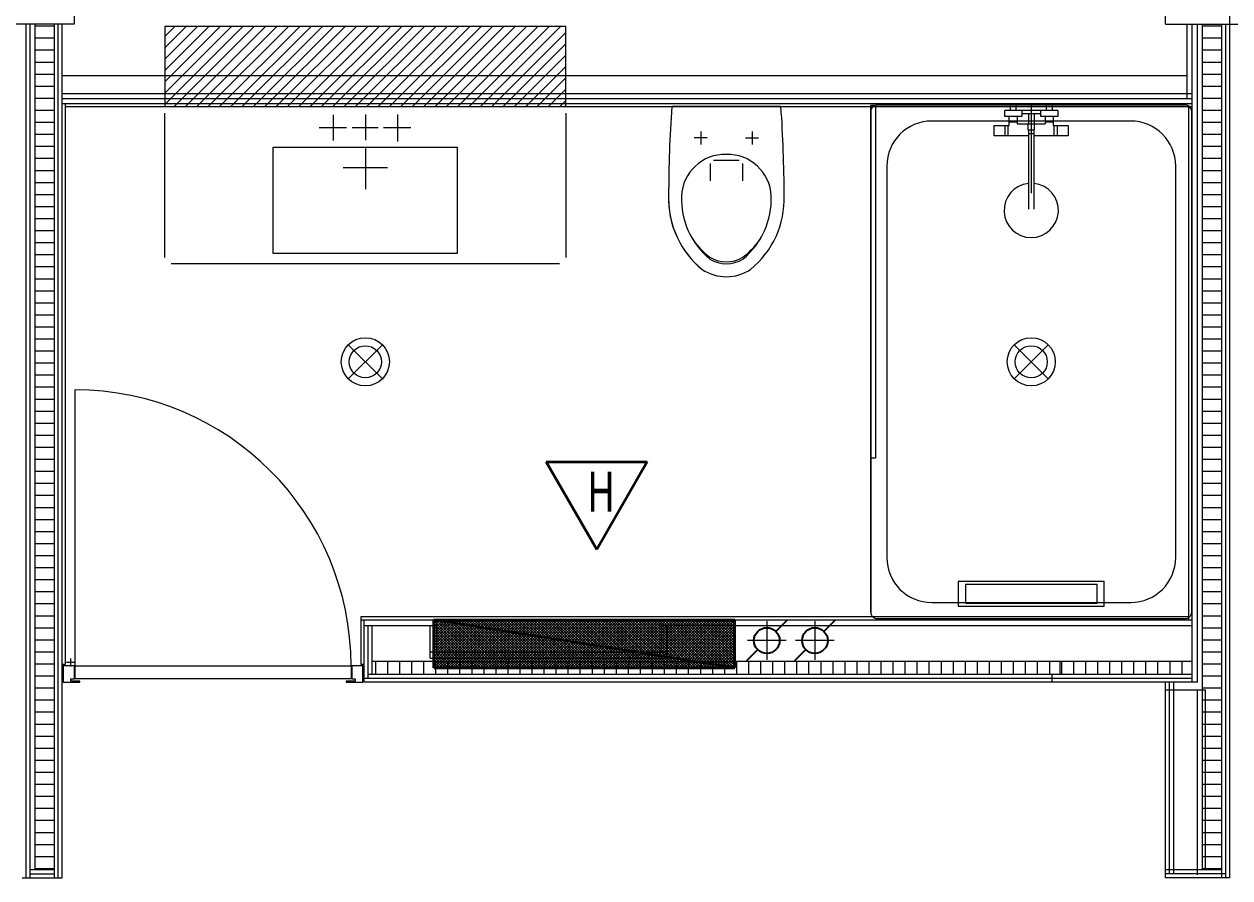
# Model space of a CAD drawing. Extents: x -5275 to 65950, y -3225 to 18875.
# Drawn here: x 3469 to 7226, y 3465 to 6125 of the extents above; entities that cross this region are included whole.
import ezdxf

# ---------------------------------------------------------------- set-up
doc = ezdxf.new("R2010")
doc.units = 0
doc.header["$LTSCALE"] = 50
doc.layers.get('0').update_dxf_attribs({"lineweight": 25})
for name, color, linetype, lineweight in [('Layer145', 7, 'Continuous', 25), ('Layer152', 7, 'Continuous', 25), ('Layer153', 7, 'Continuous', 25), ('Zargen Fenster', 7, 'Continuous', 25)]:
    doc.layers.add(name, color=color, linetype=linetype, lineweight=lineweight)
doc.styles.get("Standard").update_dxf_attribs({"font": 'txt.shx'})

# ---------------------------------------------------------------- blocks, each defined once
blk = doc.blocks.new('Blockreferenz-A0MJL0CJFC', base_point=(3502.5, 3494.4))
at = {"layer": 'Zargen Fenster', "color": 8, "lineweight": 13, "true_color": 0x808080}
for p, q in [((3502.5, 6119.4), (3562.5, 6119.4)), ((3502.5, 6081.9), (3562.5, 6081.9)), ((3502.5, 6044.4), (3562.5, 6044.4)), ((3502.5, 6006.9), (3562.5, 6006.9)), ((3502.5, 5969.4), (3562.5, 5969.4)), ((3502.5, 5931.9), (3562.5, 5931.9)), ((3502.5, 5894.4), (3562.5, 5894.4)), ((3502.5, 5856.9), (3562.5, 5856.9)), ((3502.5, 5819.4), (3562.5, 5819.4)), ((3502.5, 5781.9), (3562.5, 5781.9)), ((3502.5, 5744.4), (3562.5, 5744.4)), ((3502.5, 5706.9), (3562.5, 5706.9)), ((3502.5, 5669.4), (3562.5, 5669.4)), ((3502.5, 5631.9), (3562.5, 5631.9)), ((3502.5, 5594.4), (3562.5, 5594.4)), ((3502.5, 5556.9), (3562.5, 5556.9)), ((3502.5, 5519.4), (3562.5, 5519.4)), ((3502.5, 5481.9), (3562.5, 5481.9)), ((3502.5, 5444.4), (3562.5, 5444.4)), ((3502.5, 5406.9), (3562.5, 5406.9)), ((3502.5, 5369.4), (3562.5, 5369.4)), ((3502.5, 5331.9), (3562.5, 5331.9)), ((3502.5, 5294.4), (3562.5, 5294.4)), ((3502.5, 5256.9), (3562.5, 5256.9)), ((3502.5, 5219.4), (3562.5, 5219.4)), ((3502.5, 5181.9), (3562.5, 5181.9)), ((3502.5, 5144.4), (3562.5, 5144.4)), ((3502.5, 5106.9), (3562.5, 5106.9)), ((3502.5, 5069.4), (3562.5, 5069.4)), ((3502.5, 5031.9), (3562.5, 5031.9)), ((3502.5, 4994.4), (3562.5, 4994.4)), ((3502.5, 4956.9), (3562.5, 4956.9)), ((3502.5, 4919.4), (3562.5, 4919.4)), ((3502.5, 4881.9), (3562.5, 4881.9)), ((3502.5, 4844.4), (3562.5, 4844.4)), ((3502.5, 4806.9), (3562.5, 4806.9)), ((3502.5, 4769.4), (3562.5, 4769.4)), ((3502.5, 4731.9), (3562.5, 4731.9)), ((3502.5, 4694.4), (3562.5, 4694.4)), ((3502.5, 4656.9), (3562.5, 4656.9)), ((3502.5, 4619.4), (3562.5, 4619.4)), ((3502.5, 4581.9), (3562.5, 4581.9)), ((3502.5, 4544.4), (3562.5, 4544.4)), ((3502.5, 4506.9), (3562.5, 4506.9)), ((3502.5, 4469.4), (3562.5, 4469.4)), ((3502.5, 4431.9), (3562.5, 4431.9)), ((3502.5, 4394.4), (3562.5, 4394.4)), ((3502.5, 4356.9), (3562.5, 4356.9)), ((3502.5, 4319.4), (3562.5, 4319.4)), ((3502.5, 4281.9), (3562.5, 4281.9)), ((3502.5, 4244.4), (3562.5, 4244.4)), ((3502.5, 4206.9), (3562.5, 4206.9)), ((3502.5, 4169.4), (3562.5, 4169.4)), ((3502.5, 4131.9), (3562.5, 4131.9)), ((3502.5, 4094.4), (3562.5, 4094.4)), ((3502.5, 4056.9), (3562.5, 4056.9)), ((3502.5, 4019.4), (3562.5, 4019.4)), ((3502.5, 3981.9), (3562.5, 3981.9)), ((3502.5, 3944.4), (3562.5, 3944.4)), ((3502.5, 3906.9), (3562.5, 3906.9)), ((3502.5, 3869.4), (3562.5, 3869.4)), ((3502.5, 3831.9), (3562.5, 3831.9)), ((3502.5, 3794.4), (3562.5, 3794.4)), ((3502.5, 3756.9), (3562.5, 3756.9)), ((3502.5, 3719.4), (3562.5, 3719.4)), ((3502.5, 3681.9), (3562.5, 3681.9)), ((3502.5, 3644.4), (3562.5, 3644.4)), ((3502.5, 3606.9), (3562.5, 3606.9)), ((3502.5, 3569.4), (3562.5, 3569.4)), ((3502.5, 3531.9), (3562.5, 3531.9)), ((3502.5, 3494.4), (3562.5, 3494.4))]:
    blk.add_line(p, q, dxfattribs=at)
blk = doc.blocks.new('Blockreferenz-A0MJL0E3FC', base_point=(7140, 3494.4))
at = {"layer": 'Zargen Fenster', "color": 8, "lineweight": 13, "true_color": 0x808080}
for p, q in [((7140, 6119.4), (7200, 6119.4)), ((7140, 6081.9), (7200, 6081.9)), ((7140, 6044.4), (7200, 6044.4)), ((7140, 6006.9), (7200, 6006.9)), ((7140, 5969.4), (7200, 5969.4)), ((7140, 5931.9), (7200, 5931.9)), ((7140, 5894.4), (7200, 5894.4)), ((7140, 5856.9), (7200, 5856.9)), ((7140, 5819.4), (7200, 5819.4)), ((7140, 5781.9), (7200, 5781.9)), ((7140, 5744.4), (7200, 5744.4)), ((7140, 5706.9), (7200, 5706.9)), ((7140, 5669.4), (7200, 5669.4)), ((7140, 5631.9), (7200, 5631.9)), ((7140, 5594.4), (7200, 5594.4)), ((7140, 5556.9), (7200, 5556.9)), ((7140, 5519.4), (7200, 5519.4)), ((7140, 5481.9), (7200, 5481.9)), ((7140, 5444.4), (7200, 5444.4)), ((7140, 5406.9), (7200, 5406.9)), ((7140, 5369.4), (7200, 5369.4)), ((7140, 5331.9), (7200, 5331.9)), ((7140, 5294.4), (7200, 5294.4)), ((7140, 5256.9), (7200, 5256.9)), ((7140, 5219.4), (7200, 5219.4)), ((7140, 5181.9), (7200, 5181.9)), ((7140, 5144.4), (7200, 5144.4)), ((7140, 5106.9), (7200, 5106.9)), ((7140, 5069.4), (7200, 5069.4)), ((7140, 5031.9), (7200, 5031.9)), ((7140, 4994.4), (7200, 4994.4)), ((7140, 4956.9), (7200, 4956.9)), ((7140, 4919.4), (7200, 4919.4)), ((7140, 4881.9), (7200, 4881.9)), ((7140, 4844.4), (7200, 4844.4)), ((7140, 4806.9), (7200, 4806.9)), ((7140, 4769.4), (7200, 4769.4)), ((7140, 4731.9), (7200, 4731.9)), ((7140, 4694.4), (7200, 4694.4)), ((7140, 4656.9), (7200, 4656.9)), ((7140, 4619.4), (7200, 4619.4)), ((7140, 4581.9), (7200, 4581.9)), ((7140, 4544.4), (7200, 4544.4)), ((7140, 4506.9), (7200, 4506.9)), ((7140, 4469.4), (7200, 4469.4)), ((7140, 4431.9), (7200, 4431.9)), ((7140, 4394.4), (7200, 4394.4)), ((7140, 4356.9), (7200, 4356.9)), ((7140, 4319.4), (7200, 4319.4)), ((7140, 4281.9), (7200, 4281.9)), ((7140, 4244.4), (7200, 4244.4)), ((7140, 4206.9), (7200, 4206.9)), ((7140, 4169.4), (7200, 4169.4)), ((7140, 4131.9), (7200, 4131.9)), ((7140, 4094.4), (7200, 4094.4)), ((7140, 4056.9), (7200, 4056.9)), ((7140, 4019.4), (7200, 4019.4)), ((7140, 3981.9), (7200, 3981.9)), ((7140, 3944.4), (7200, 3944.4)), ((7140, 3906.9), (7200, 3906.9)), ((7140, 3869.4), (7200, 3869.4)), ((7140, 3831.9), (7200, 3831.9)), ((7140, 3794.4), (7200, 3794.4)), ((7140, 3756.9), (7200, 3756.9)), ((7140, 3719.4), (7200, 3719.4)), ((7140, 3681.9), (7200, 3681.9)), ((7140, 3644.4), (7200, 3644.4)), ((7140, 3606.9), (7200, 3606.9)), ((7140, 3569.4), (7200, 3569.4)), ((7140, 3531.9), (7200, 3531.9)), ((7140, 3494.4), (7200, 3494.4))]:
    blk.add_line(p, q, dxfattribs=at)
blk = doc.blocks.new('Blockreferenz-A0MJL0ELFC', base_point=(6701.9, 4100))
at = {"layer": 'Zargen Fenster', "color": 8, "lineweight": 13, "true_color": 0x808080}
for p, q in [((6701.9, 4100), (6701.9, 4140)), ((6739.4, 4100), (6739.4, 4140)), ((6776.9, 4100), (6776.9, 4140)), ((6814.4, 4100), (6814.4, 4140)), ((6851.9, 4100), (6851.9, 4140)), ((6889.4, 4100), (6889.4, 4140)), ((6926.9, 4100), (6926.9, 4140)), ((6964.4, 4100), (6964.4, 4140)), ((7001.9, 4100), (7001.9, 4140)), ((7039.4, 4100), (7039.4, 4140)), ((7076.9, 4100), (7076.9, 4140))]:
    blk.add_line(p, q, dxfattribs=at)
blk = doc.blocks.new('Blockreferenz-A0MJL0ENFC', base_point=(4564.4, 4100))
at = {"layer": 'Zargen Fenster', "color": 8, "lineweight": 13, "true_color": 0x808080}
for p, q in [((4564.4, 4100), (4564.4, 4140)), ((4601.9, 4100), (4601.9, 4140)), ((4639.4, 4100), (4639.4, 4140)), ((4676.9, 4100), (4676.9, 4140)), ((4714.4, 4100), (4714.4, 4140)), ((4751.9, 4100), (4751.9, 4140)), ((4789.4, 4100), (4789.4, 4140)), ((4826.9, 4100), (4826.9, 4140)), ((4864.4, 4100), (4864.4, 4140)), ((4901.9, 4100), (4901.9, 4140)), ((4939.4, 4100), (4939.4, 4140)), ((4976.9, 4100), (4976.9, 4140)), ((5014.4, 4100), (5014.4, 4140)), ((5051.9, 4100), (5051.9, 4140)), ((5089.4, 4100), (5089.4, 4140)), ((5126.9, 4100), (5126.9, 4140)), ((5164.4, 4100), (5164.4, 4140)), ((5201.9, 4100), (5201.9, 4140)), ((5239.4, 4100), (5239.4, 4140)), ((5276.9, 4100), (5276.9, 4140)), ((5314.4, 4100), (5314.4, 4140)), ((5351.9, 4100), (5351.9, 4140)), ((5389.4, 4100), (5389.4, 4140)), ((5426.9, 4100), (5426.9, 4140)), ((5464.4, 4100), (5464.4, 4140)), ((5501.9, 4100), (5501.9, 4140)), ((5539.4, 4100), (5539.4, 4140)), ((5576.9, 4100), (5576.9, 4140)), ((5614.4, 4100), (5614.4, 4140)), ((5651.9, 4100), (5651.9, 4140)), ((5689.4, 4100), (5689.4, 4140)), ((5726.9, 4100), (5726.9, 4140)), ((5764.4, 4100), (5764.4, 4140)), ((5801.9, 4100), (5801.9, 4140)), ((5839.4, 4100), (5839.4, 4140)), ((5876.9, 4100), (5876.9, 4140)), ((5914.4, 4100), (5914.4, 4140)), ((5951.9, 4100), (5951.9, 4140)), ((5989.4, 4100), (5989.4, 4140)), ((6026.9, 4100), (6026.9, 4140)), ((6064.4, 4100), (6064.4, 4140)), ((6101.9, 4100), (6101.9, 4140)), ((6139.4, 4100), (6139.4, 4140)), ((6176.9, 4100), (6176.9, 4140)), ((6214.4, 4100), (6214.4, 4140)), ((6251.9, 4100), (6251.9, 4140)), ((6289.4, 4100), (6289.4, 4140)), ((6326.9, 4100), (6326.9, 4140)), ((6364.4, 4100), (6364.4, 4140)), ((6401.9, 4100), (6401.9, 4140)), ((6439.4, 4100), (6439.4, 4140)), ((6476.9, 4100), (6476.9, 4140)), ((6514.4, 4100), (6514.4, 4140)), ((6551.9, 4100), (6551.9, 4140)), ((6589.4, 4100), (6589.4, 4140)), ((6626.9, 4100), (6626.9, 4140)), ((6664.4, 4100), (6664.4, 4140)), ((6701.9, 4100), (6701.9, 4140)), ((6739.4, 4100), (6739.4, 4140)), ((6776.9, 4100), (6776.9, 4140)), ((6814.4, 4100), (6814.4, 4140)), ((6851.9, 4100), (6851.9, 4140)), ((6889.4, 4100), (6889.4, 4140)), ((6926.9, 4100), (6926.9, 4140)), ((6964.4, 4100), (6964.4, 4140)), ((7001.9, 4100), (7001.9, 4140)), ((7039.4, 4100), (7039.4, 4140)), ((7076.9, 4100), (7076.9, 4140))]:
    blk.add_line(p, q, dxfattribs=at)
blk = doc.blocks.new('Blockreferenz-A0MJL0L9FC', base_point=(3907, 5868))
at = {"layer": 'Zargen Fenster', "color": 8, "lineweight": 13, "true_color": 0x808080}
for p, q in [((3907, 6086.5), (3938.5, 6118)), ((3907, 6051.1), (3973.9, 6118)), ((3907, 6015.8), (4009.2, 6118)), ((3907, 5980.4), (4044.6, 6118)), ((3907, 5945), (4080, 6118)), ((3907, 5909.7), (4115.3, 6118)), ((3907, 5874.3), (4150.7, 6118)), ((3936, 5868), (4186, 6118)), ((3971.4, 5868), (4221.4, 6118)), ((4006.7, 5868), (4256.7, 6118)), ((4042.1, 5868), (4292.1, 6118)), ((4077.4, 5868), (4327.4, 6118)), ((4112.8, 5868), (4362.8, 6118)), ((4148.2, 5868), (4398.2, 6118)), ((4183.5, 5868), (4433.5, 6118)), ((4218.9, 5868), (4468.9, 6118)), ((4254.2, 5868), (4504.2, 6118)), ((4289.6, 5868), (4539.6, 6118)), ((4324.9, 5868), (4574.9, 6118)), ((4360.3, 5868), (4610.3, 6118)), ((4395.6, 5868), (4645.6, 6118)), ((4431, 5868), (4681, 6118)), ((4466.4, 5868), (4716.4, 6118)), ((4501.7, 5868), (4751.7, 6118)), ((4537.1, 5868), (4787.1, 6118)), ((4572.4, 5868), (4822.4, 6118)), ((4607.8, 5868), (4857.8, 6118)), ((4643.1, 5868), (4893.1, 6118)), ((4678.5, 5868), (4928.5, 6118)), ((4713.8, 5868), (4963.8, 6118)), ((4749.2, 5868), (4999.2, 6118)), ((4784.6, 5868), (5034.6, 6118)), ((4819.9, 5868), (5069.9, 6118)), ((4855.3, 5868), (5105.3, 6118)), ((4890.6, 5868), (5140.6, 6118)), ((4926, 5868), (5157, 6099)), ((4961.3, 5868), (5157, 6063.7)), ((4996.7, 5868), (5157, 6028.3)), ((5032, 5868), (5157, 5993)), ((5067.4, 5868), (5157, 5957.6)), ((5102.8, 5868), (5157, 5922.2)), ((5138.1, 5868), (5157, 5886.9))]:
    blk.add_line(p, q, dxfattribs=at)
blk = doc.blocks.new('Blockreferenz-A0MJL0LFFC', base_point=(5719.2, 4140.8))
at = {"layer": 'Layer153', "color": 0, "lineweight": 13}
for p, q in [((5782.9, 4264.4), (5782.9, 4144.4)), ((5842.9, 4204.4), (5722.9, 4204.4))]:
    blk.add_line(p, q, dxfattribs=at)
at = {"layer": 'Layer153', "color": 0, "lineweight": -2}
for p, q in [((5811.1, 4232.7), (5846.5, 4268.1)), ((5754.6, 4176.2), (5719.2, 4140.8))]:
    blk.add_line(p, q, dxfattribs=at)
at = {"layer": 'Layer153', "color": 5, "lineweight": -2, "true_color": 0x0000ff}
blk.add_circle((5782.9, 4204.4), 40, dxfattribs=at)
blk = doc.blocks.new('Blockreferenz-A0MJL0LHFC', base_point=(5869.2, 4140.8))
at = {"layer": 'Layer152', "color": 0, "lineweight": 13}
for p, q in [((5932.9, 4264.4), (5932.9, 4144.4)), ((5992.9, 4204.4), (5872.9, 4204.4))]:
    blk.add_line(p, q, dxfattribs=at)
at = {"layer": 'Layer152', "color": 0, "lineweight": -2}
for p, q in [((5961.1, 4232.7), (5996.5, 4268.1)), ((5904.6, 4176.2), (5869.2, 4140.8))]:
    blk.add_line(p, q, dxfattribs=at)
at = {"layer": 'Layer152', "color": 1, "lineweight": -2, "true_color": 0xff0000}
blk.add_circle((5932.9, 4204.4), 40, dxfattribs=at)
blk = doc.blocks.new('Blockreferenz-A0MJL0N7FC', base_point=(4745.9, 4119.4))
at = {"layer": 'Layer145', "color": 1, "lineweight": 35, "true_color": 0xff0000}
for p, q in [((5095.6, 4761.1), (5410.1, 4761.1)), ((5095.6, 4761.1), (5253.8, 4488.6)), ((5410.1, 4761.1), (5253.8, 4488.6))]:
    blk.add_line(p, q, dxfattribs=at)
at = {"layer": 'Layer145', "color": 0, "lineweight": 35}
for p, q in [((4745.9, 4269.4), (5682.9, 4269.4)), ((4745.9, 4119.4), (4745.9, 4269.4)), ((5682.9, 4119.4), (4745.9, 4269.4)), ((5682.9, 4119.4), (5682.9, 4269.4)), ((4745.9, 4119.4), (5682.9, 4119.4))]:
    blk.add_line(p, q, dxfattribs=at)
at = {"layer": 'Layer145', "color": 5, "lineweight": 13, "true_color": 0x0000ff}
for p, q in [((4749.8, 4268.8), (4745.9, 4264.8)), ((4757.1, 4267.6), (4745.9, 4256.4)), ((4764.4, 4266.5), (4745.9, 4247.9)), ((4745.9, 4266), (4892.4, 4119.4)), ((4771.8, 4265.3), (4745.9, 4239.4)), ((4779.1, 4264.1), (4745.9, 4230.9)), ((4786.4, 4262.9), (4745.9, 4222.4)), ((4793.7, 4261.8), (4745.9, 4213.9)), ((4801, 4260.6), (4745.9, 4205.4)), ((4808.3, 4259.4), (4745.9, 4197)), ((4815.6, 4258.3), (4745.9, 4188.5)), ((4745.9, 4257.5), (4883.9, 4119.4)), ((4823, 4257.1), (4745.9, 4180)), ((4830.3, 4255.9), (4745.9, 4171.5)), ((4837.6, 4254.7), (4745.9, 4163)), ((4844.9, 4253.6), (4745.9, 4154.5)), ((4852.2, 4252.4), (4745.9, 4146)), ((4859.5, 4251.2), (4745.9, 4137.6)), ((4866.8, 4250.1), (4745.9, 4129.1)), ((4745.9, 4249), (4875.4, 4119.4)), ((4874.2, 4248.9), (4745.9, 4120.6)), ((4751.8, 4268.5), (4900.9, 4119.4)), ((4881.5, 4247.7), (4753.2, 4119.4)), ((4888.8, 4246.6), (4761.7, 4119.4)), ((4761.9, 4266.9), (4909.4, 4119.4)), ((4772, 4265.2), (4917.8, 4119.4)), ((4782.1, 4263.6), (4926.3, 4119.4)), ((4792.2, 4262), (4934.8, 4119.4)), ((4802.3, 4260.4), (4943.3, 4119.4)), ((4812.4, 4258.8), (4951.8, 4119.4)), ((4822.5, 4257.2), (4960.3, 4119.4)), ((4832.6, 4255.5), (4968.8, 4119.4)), ((4842.7, 4253.9), (4977.2, 4119.4)), ((4852.9, 4252.3), (4985.7, 4119.4)), ((4863, 4250.7), (4994.2, 4119.4)), ((4873.1, 4249.1), (5002.7, 4119.4)), ((4883.2, 4247.5), (5011.2, 4119.4)), ((4893.3, 4245.8), (5019.7, 4119.4)), ((4745.9, 4240.5), (4866.9, 4119.4)), ((4745.9, 4232), (4858.4, 4119.4)), ((4745.9, 4223.5), (4850, 4119.4)), ((4745.9, 4215.1), (4841.5, 4119.4)), ((4896.1, 4245.4), (4770.2, 4119.4)), ((4903.4, 4244.2), (4778.6, 4119.4)), ((4910.7, 4243), (4787.1, 4119.4)), ((4918, 4241.9), (4795.6, 4119.4)), ((4925.4, 4240.7), (4804.1, 4119.4)), ((4932.7, 4239.5), (4812.6, 4119.4)), ((4940, 4238.4), (4821.1, 4119.4)), ((4947.3, 4237.2), (4829.6, 4119.4)), ((4954.6, 4236), (4838, 4119.4)), ((4961.9, 4234.8), (4846.5, 4119.4)), ((4969.2, 4233.7), (4855, 4119.4)), ((4976.6, 4232.5), (4863.5, 4119.4)), ((4983.9, 4231.3), (4872, 4119.4)), ((4991.2, 4230.2), (4880.5, 4119.4)), ((4998.5, 4229), (4889, 4119.4)), ((5005.8, 4227.8), (4897.4, 4119.4)), ((4903.4, 4244.2), (5028.1, 4119.4)), ((5013.1, 4226.6), (4905.9, 4119.4)), ((4913.5, 4242.6), (5036.6, 4119.4)), ((5020.4, 4225.5), (4914.4, 4119.4)), ((5027.8, 4224.3), (4922.9, 4119.4)), ((4923.6, 4241), (5045.1, 4119.4)), ((5035.1, 4223.1), (4931.4, 4119.4)), ((4933.7, 4239.4), (5053.6, 4119.4)), ((5042.4, 4222), (4939.9, 4119.4)), ((4943.8, 4237.8), (5062.1, 4119.4)), ((5049.7, 4220.8), (4948.3, 4119.4)), ((4953.9, 4236.1), (5070.6, 4119.4)), ((5057, 4219.6), (4956.8, 4119.4)), ((4964, 4234.5), (5079.1, 4119.4)), ((5064.3, 4218.5), (4965.3, 4119.4)), ((5071.6, 4217.3), (4973.8, 4119.4)), ((4974.1, 4232.9), (5087.5, 4119.4)), ((5079, 4216.1), (4982.3, 4119.4)), ((4984.2, 4231.3), (5096, 4119.4)), ((5086.3, 4214.9), (4990.8, 4119.4)), ((4994.3, 4229.7), (5104.5, 4119.4)), ((5093.6, 4213.8), (4999.3, 4119.4)), ((5004.4, 4228), (5113, 4119.4)), ((5100.9, 4212.6), (5007.7, 4119.4)), ((5014.5, 4226.4), (5121.5, 4119.4)), ((5108.2, 4211.4), (5016.2, 4119.4)), ((5024.6, 4224.8), (5130, 4119.4)), ((5115.5, 4210.3), (5024.7, 4119.4)), ((5122.8, 4209.1), (5033.2, 4119.4)), ((5034.7, 4223.2), (5138.5, 4119.4)), ((5044.8, 4221.6), (5146.9, 4119.4)), ((5054.9, 4220), (5155.4, 4119.4)), ((5065, 4218.3), (5163.9, 4119.4)), ((5075.1, 4216.7), (5172.4, 4119.4)), ((5085.2, 4215.1), (5180.9, 4119.4)), ((5095.3, 4213.5), (5189.4, 4119.4)), ((5105.4, 4211.9), (5197.9, 4119.4)), ((5115.5, 4210.3), (5206.3, 4119.4)), ((5125.6, 4208.6), (5214.8, 4119.4)), ((4745.9, 4206.6), (4833, 4119.4)), ((4745.9, 4198.1), (4824.5, 4119.4)), ((4745.9, 4189.6), (4816, 4119.4)), ((4745.9, 4181.1), (4807.5, 4119.4)), ((4745.9, 4172.6), (4799, 4119.4)), ((5130.2, 4207.9), (5041.7, 4119.4)), ((5137.5, 4206.7), (5050.2, 4119.4)), ((5144.8, 4205.6), (5058.7, 4119.4)), ((5152.1, 4204.4), (5067.1, 4119.4)), ((5159.4, 4203.2), (5075.6, 4119.4)), ((5166.7, 4202.1), (5084.1, 4119.4)), ((5174, 4200.9), (5092.6, 4119.4)), ((5181.4, 4199.7), (5101.1, 4119.4)), ((5188.7, 4198.5), (5109.6, 4119.4)), ((5196, 4197.4), (5118.1, 4119.4)), ((5203.3, 4196.2), (5126.5, 4119.4)), ((5210.6, 4195), (5135, 4119.4)), ((5135.7, 4207), (5223.3, 4119.4)), ((5217.9, 4193.9), (5143.5, 4119.4)), ((5145.8, 4205.4), (5231.8, 4119.4)), ((5225.2, 4192.7), (5152, 4119.4)), ((5155.9, 4203.8), (5240.3, 4119.4)), ((5232.6, 4191.5), (5160.5, 4119.4)), ((5166, 4202.2), (5248.8, 4119.4)), ((5239.9, 4190.3), (5169, 4119.4)), ((5176.1, 4200.6), (5257.3, 4119.4)), ((5247.2, 4189.2), (5177.4, 4119.4)), ((5254.5, 4188), (5185.9, 4119.4)), ((5186.2, 4198.9), (5265.7, 4119.4)), ((5261.8, 4186.8), (5194.4, 4119.4)), ((5196.3, 4197.3), (5274.2, 4119.4)), ((5269.1, 4185.7), (5202.9, 4119.4)), ((5206.4, 4195.7), (5282.7, 4119.4)), ((5276.5, 4184.5), (5211.4, 4119.4)), ((5216.5, 4194.1), (5291.2, 4119.4)), ((5283.8, 4183.3), (5219.9, 4119.4)), ((5226.6, 4192.5), (5299.7, 4119.4)), ((5291.1, 4182.2), (5228.4, 4119.4)), ((5236.7, 4190.9), (5308.2, 4119.4)), ((5298.4, 4181), (5236.8, 4119.4)), ((5305.7, 4179.8), (5245.3, 4119.4)), ((5246.8, 4189.2), (5316.6, 4119.4)), ((5313, 4178.6), (5253.8, 4119.4)), ((5257, 4187.6), (5325.1, 4119.4)), ((5320.3, 4177.5), (5262.3, 4119.4)), ((5267.1, 4186), (5333.6, 4119.4)), ((5327.7, 4176.3), (5270.8, 4119.4)), ((5277.2, 4184.4), (5342.1, 4119.4)), ((5335, 4175.1), (5279.3, 4119.4)), ((5287.3, 4182.8), (5350.6, 4119.4)), ((5342.3, 4174), (5287.8, 4119.4)), ((5349.6, 4172.8), (5296.2, 4119.4)), ((5297.4, 4181.1), (5359.1, 4119.4)), ((5356.9, 4171.6), (5304.7, 4119.4)), ((5307.5, 4179.5), (5367.6, 4119.4)), ((5317.6, 4177.9), (5376, 4119.4)), ((5327.7, 4176.3), (5384.5, 4119.4)), ((5337.8, 4174.7), (5393, 4119.4)), ((5347.9, 4173.1), (5401.5, 4119.4)), ((5358, 4171.4), (5410, 4119.4)), ((4745.9, 4164.1), (4790.6, 4119.4)), ((4745.9, 4155.7), (4782.1, 4119.4)), ((4745.9, 4147.2), (4773.6, 4119.4)), ((4745.9, 4138.7), (4765.1, 4119.4)), ((5364.2, 4170.4), (5313.2, 4119.4)), ((5371.5, 4169.3), (5321.7, 4119.4)), ((5378.9, 4168.1), (5330.2, 4119.4)), ((5386.2, 4166.9), (5338.7, 4119.4)), ((5393.5, 4165.8), (5347.2, 4119.4)), ((5400.8, 4164.6), (5355.6, 4119.4)), ((5408.1, 4163.4), (5364.1, 4119.4)), ((5368.1, 4169.8), (5418.5, 4119.4)), ((5415.4, 4162.2), (5372.6, 4119.4)), ((5378.2, 4168.2), (5427, 4119.4)), ((5422.7, 4161.1), (5381.1, 4119.4)), ((5388.3, 4166.6), (5435.4, 4119.4)), ((5430.1, 4159.9), (5389.6, 4119.4)), ((5437.4, 4158.7), (5398.1, 4119.4)), ((5398.4, 4165), (5443.9, 4119.4)), ((5444.7, 4157.6), (5406.6, 4119.4)), ((5408.5, 4163.4), (5452.4, 4119.4)), ((5452, 4156.4), (5415, 4119.4)), ((5418.6, 4161.7), (5460.9, 4119.4)), ((5459.3, 4155.2), (5423.5, 4119.4)), ((5428.7, 4160.1), (5469.4, 4119.4)), ((5466.6, 4154.1), (5432, 4119.4)), ((5438.8, 4158.5), (5477.9, 4119.4)), ((5473.9, 4152.9), (5440.5, 4119.4)), ((5448.9, 4156.9), (5486.4, 4119.4)), ((5481.3, 4151.7), (5449, 4119.4)), ((5488.6, 4150.5), (5457.5, 4119.4)), ((5459, 4155.3), (5494.8, 4119.4)), ((5495.9, 4149.4), (5465.9, 4119.4)), ((5469.1, 4153.7), (5503.3, 4119.4)), ((5503.2, 4148.2), (5474.4, 4119.4)), ((5479.2, 4152), (5511.8, 4119.4)), ((5510.5, 4147), (5482.9, 4119.4)), ((5489.3, 4150.4), (5520.3, 4119.4)), ((5517.8, 4145.9), (5491.4, 4119.4)), ((5499.4, 4148.8), (5528.8, 4119.4)), ((5525.1, 4144.7), (5499.9, 4119.4)), ((5532.5, 4143.5), (5508.4, 4119.4)), ((5509.5, 4147.2), (5537.3, 4119.4)), ((5539.8, 4142.3), (5516.9, 4119.4)), ((5519.6, 4145.6), (5545.8, 4119.4)), ((5547.1, 4141.2), (5525.3, 4119.4)), ((5529.7, 4143.9), (5554.2, 4119.4)), ((5554.4, 4140), (5533.8, 4119.4)), ((5539.8, 4142.3), (5562.7, 4119.4)), ((5561.7, 4138.8), (5542.3, 4119.4)), ((5549.9, 4140.7), (5571.2, 4119.4)), ((5569, 4137.7), (5550.8, 4119.4)), ((5576.3, 4136.5), (5559.3, 4119.4)), ((5560, 4139.1), (5579.7, 4119.4)), ((5583.7, 4135.3), (5567.8, 4119.4)), ((5570.1, 4137.5), (5588.2, 4119.4)), ((5591, 4134.1), (5576.3, 4119.4)), ((5580.2, 4135.9), (5596.7, 4119.4)), ((5598.3, 4133), (5584.7, 4119.4)), ((5590.3, 4134.2), (5605.1, 4119.4)), ((4745.9, 4130.2), (4756.6, 4119.4)), ((4745.9, 4121.7), (4748.1, 4119.4)), ((5605.6, 4131.8), (5593.2, 4119.4)), ((5600.4, 4132.6), (5613.6, 4119.4)), ((5612.9, 4130.6), (5601.7, 4119.4)), ((5620.2, 4129.5), (5610.2, 4119.4)), ((5610.5, 4131), (5622.1, 4119.4)), ((5627.5, 4128.3), (5618.7, 4119.4)), ((5620.6, 4129.4), (5630.6, 4119.4)), ((5634.9, 4127.1), (5627.2, 4119.4)), ((5630.7, 4127.8), (5639.1, 4119.4)), ((5642.2, 4125.9), (5635.7, 4119.4)), ((5640.8, 4126.2), (5647.6, 4119.4)), ((5649.5, 4124.8), (5644.1, 4119.4)), ((5651, 4124.5), (5656.1, 4119.4)), ((5656.8, 4123.6), (5652.6, 4119.4)), ((5661.1, 4122.9), (5664.5, 4119.4)), ((5664.1, 4122.4), (5661.1, 4119.4)), ((5671.4, 4121.3), (5669.6, 4119.4)), ((5671.2, 4121.3), (5673, 4119.4)), ((5678.7, 4120.1), (5678.1, 4119.4)), ((5681.3, 4119.7), (5681.5, 4119.4))]:
    blk.add_line(p, q, dxfattribs=at)
at = {"layer": 'Layer145', "color": 1, "lineweight": 13, "true_color": 0xff0000}
for p, q in [((4750.5, 4269.4), (4749.8, 4268.8)), ((4750.9, 4269.4), (4751.8, 4268.5)), ((4758.9, 4269.4), (4757.1, 4267.6)), ((4759.4, 4269.4), (4761.9, 4266.9)), ((4767.4, 4269.4), (4764.4, 4266.5)), ((4767.8, 4269.4), (4772, 4265.2)), ((4775.9, 4269.4), (4771.8, 4265.3)), ((4776.3, 4269.4), (4782.1, 4263.6)), ((4784.4, 4269.4), (4779.1, 4264.1)), ((4784.8, 4269.4), (4792.2, 4262)), ((4792.9, 4269.4), (4786.4, 4262.9)), ((4793.3, 4269.4), (4802.3, 4260.4)), ((4801.4, 4269.4), (4793.7, 4261.8)), ((4809.8, 4269.4), (4801, 4260.6)), ((4801.8, 4269.4), (4812.4, 4258.8)), ((4818.3, 4269.4), (4808.3, 4259.4)), ((4810.3, 4269.4), (4822.5, 4257.2)), ((4826.8, 4269.4), (4815.6, 4258.3)), ((4818.8, 4269.4), (4832.6, 4255.5)), ((4835.3, 4269.4), (4823, 4257.1)), ((4827.2, 4269.4), (4842.7, 4253.9)), ((4843.8, 4269.4), (4830.3, 4255.9)), ((4835.7, 4269.4), (4852.9, 4252.3)), ((4852.3, 4269.4), (4837.6, 4254.7)), ((4844.2, 4269.4), (4863, 4250.7)), ((4860.8, 4269.4), (4844.9, 4253.6)), ((4869.2, 4269.4), (4852.2, 4252.4)), ((4852.7, 4269.4), (4873.1, 4249.1)), ((4877.7, 4269.4), (4859.5, 4251.2)), ((4861.2, 4269.4), (4883.2, 4247.5)), ((4886.2, 4269.4), (4866.8, 4250.1)), ((4869.7, 4269.4), (4893.3, 4245.8)), ((4894.7, 4269.4), (4874.2, 4248.9)), ((4878.1, 4269.4), (4903.4, 4244.2)), ((4903.2, 4269.4), (4881.5, 4247.7)), ((4886.6, 4269.4), (4913.5, 4242.6)), ((4911.7, 4269.4), (4888.8, 4246.6)), ((4895.1, 4269.4), (4923.6, 4241)), ((4920.2, 4269.4), (4896.1, 4245.4)), ((4928.6, 4269.4), (4903.4, 4244.2)), ((4903.6, 4269.4), (4933.7, 4239.4)), ((4937.1, 4269.4), (4910.7, 4243)), ((4912.1, 4269.4), (4943.8, 4237.8)), ((4945.6, 4269.4), (4918, 4241.9)), ((4920.6, 4269.4), (4953.9, 4236.1)), ((4954.1, 4269.4), (4925.4, 4240.7)), ((4929.1, 4269.4), (4964, 4234.5)), ((4962.6, 4269.4), (4932.7, 4239.5)), ((4937.5, 4269.4), (4974.1, 4232.9)), ((4971.1, 4269.4), (4940, 4238.4)), ((4946, 4269.4), (4984.2, 4231.3)), ((4979.6, 4269.4), (4947.3, 4237.2)), ((4954.5, 4269.4), (4994.3, 4229.7)), ((4988, 4269.4), (4954.6, 4236)), ((4996.5, 4269.4), (4961.9, 4234.8)), ((4963, 4269.4), (5004.4, 4228)), ((5005, 4269.4), (4969.2, 4233.7)), ((4971.5, 4269.4), (5014.5, 4226.4)), ((5013.5, 4269.4), (4976.6, 4232.5)), ((4980, 4269.4), (5024.6, 4224.8)), ((5022, 4269.4), (4983.9, 4231.3)), ((4988.5, 4269.4), (5034.7, 4223.2)), ((5030.5, 4269.4), (4991.2, 4230.2)), ((4996.9, 4269.4), (5044.8, 4221.6)), ((5039, 4269.4), (4998.5, 4229)), ((5005.4, 4269.4), (5054.9, 4220)), ((5047.4, 4269.4), (5005.8, 4227.8)), ((5055.9, 4269.4), (5013.1, 4226.6)), ((5013.9, 4269.4), (5065, 4218.3)), ((5064.4, 4269.4), (5020.4, 4225.5)), ((5022.4, 4269.4), (5075.1, 4216.7)), ((5072.9, 4269.4), (5027.8, 4224.3)), ((5030.9, 4269.4), (5085.2, 4215.1)), ((5081.4, 4269.4), (5035.1, 4223.1)), ((5039.4, 4269.4), (5095.3, 4213.5)), ((5089.9, 4269.4), (5042.4, 4222)), ((5047.9, 4269.4), (5105.4, 4211.9)), ((5098.3, 4269.4), (5049.7, 4220.8)), ((5056.3, 4269.4), (5115.5, 4210.3)), ((5106.8, 4269.4), (5057, 4219.6)), ((5115.3, 4269.4), (5064.3, 4218.5)), ((5064.8, 4269.4), (5125.6, 4208.6)), ((5123.8, 4269.4), (5071.6, 4217.3)), ((5073.3, 4269.4), (5135.7, 4207)), ((5132.3, 4269.4), (5079, 4216.1)), ((5081.8, 4269.4), (5145.8, 4205.4)), ((5140.8, 4269.4), (5086.3, 4214.9)), ((5090.3, 4269.4), (5155.9, 4203.8)), ((5149.3, 4269.4), (5093.6, 4213.8)), ((5098.8, 4269.4), (5166, 4202.2)), ((5157.7, 4269.4), (5100.9, 4212.6)), ((5107.3, 4269.4), (5176.1, 4200.6)), ((5166.2, 4269.4), (5108.2, 4211.4)), ((5174.7, 4269.4), (5115.5, 4210.3)), ((5115.7, 4269.4), (5186.2, 4198.9)), ((5183.2, 4269.4), (5122.8, 4209.1)), ((5124.2, 4269.4), (5196.3, 4197.3)), ((5191.7, 4269.4), (5130.2, 4207.9)), ((5132.7, 4269.4), (5206.4, 4195.7)), ((5200.2, 4269.4), (5137.5, 4206.7)), ((5141.2, 4269.4), (5216.5, 4194.1)), ((5208.7, 4269.4), (5144.8, 4205.6)), ((5149.7, 4269.4), (5226.6, 4192.5)), ((5217.1, 4269.4), (5152.1, 4204.4)), ((5158.2, 4269.4), (5236.7, 4190.9)), ((5225.6, 4269.4), (5159.4, 4203.2)), ((5166.6, 4269.4), (5246.8, 4189.2)), ((5234.1, 4269.4), (5166.7, 4202.1)), ((5242.6, 4269.4), (5174, 4200.9)), ((5175.1, 4269.4), (5257, 4187.6)), ((5251.1, 4269.4), (5181.4, 4199.7)), ((5183.6, 4269.4), (5267.1, 4186)), ((5259.6, 4269.4), (5188.7, 4198.5)), ((5192.1, 4269.4), (5277.2, 4184.4)), ((5268.1, 4269.4), (5196, 4197.4)), ((5200.6, 4269.4), (5287.3, 4182.8)), ((5276.5, 4269.4), (5203.3, 4196.2)), ((5209.1, 4269.4), (5297.4, 4181.1)), ((5285, 4269.4), (5210.6, 4195)), ((5217.6, 4269.4), (5307.5, 4179.5)), ((5293.5, 4269.4), (5217.9, 4193.9)), ((5302, 4269.4), (5225.2, 4192.7)), ((5226, 4269.4), (5317.6, 4177.9)), ((5310.5, 4269.4), (5232.6, 4191.5)), ((5234.5, 4269.4), (5327.7, 4176.3)), ((5319, 4269.4), (5239.9, 4190.3)), ((5243, 4269.4), (5337.8, 4174.7)), ((5327.4, 4269.4), (5247.2, 4189.2)), ((5251.5, 4269.4), (5347.9, 4173.1)), ((5335.9, 4269.4), (5254.5, 4188)), ((5260, 4269.4), (5358, 4171.4)), ((5344.4, 4269.4), (5261.8, 4186.8)), ((5268.5, 4269.4), (5368.1, 4169.8)), ((5352.9, 4269.4), (5269.1, 4185.7)), ((5361.4, 4269.4), (5276.5, 4184.5)), ((5277, 4269.4), (5378.2, 4168.2)), ((5369.9, 4269.4), (5283.8, 4183.3)), ((5285.4, 4269.4), (5388.3, 4166.6)), ((5378.4, 4269.4), (5291.1, 4182.2)), ((5293.9, 4269.4), (5398.4, 4165)), ((5386.8, 4269.4), (5298.4, 4181)), ((5302.4, 4269.4), (5408.5, 4163.4)), ((5395.3, 4269.4), (5305.7, 4179.8)), ((5310.9, 4269.4), (5418.6, 4161.7)), ((5403.8, 4269.4), (5313, 4178.6)), ((5319.4, 4269.4), (5428.7, 4160.1)), ((5412.3, 4269.4), (5320.3, 4177.5)), ((5420.8, 4269.4), (5327.7, 4176.3)), ((5327.9, 4269.4), (5438.8, 4158.5)), ((5429.3, 4269.4), (5335, 4175.1)), ((5336.4, 4269.4), (5448.9, 4156.9)), ((5437.8, 4269.4), (5342.3, 4174)), ((5344.8, 4269.4), (5459, 4155.3)), ((5446.2, 4269.4), (5349.6, 4172.8)), ((5353.3, 4269.4), (5469.1, 4153.7)), ((5454.7, 4269.4), (5356.9, 4171.6)), ((5361.8, 4269.4), (5479.2, 4152)), ((5463.2, 4269.4), (5364.2, 4170.4)), ((5370.3, 4269.4), (5489.3, 4150.4)), ((5471.7, 4269.4), (5371.5, 4169.3)), ((5378.8, 4269.4), (5499.4, 4148.8)), ((5480.2, 4269.4), (5378.9, 4168.1)), ((5488.7, 4269.4), (5386.2, 4166.9)), ((5387.3, 4269.4), (5509.5, 4147.2)), ((5497.2, 4269.4), (5393.5, 4165.8)), ((5395.8, 4269.4), (5519.6, 4145.6)), ((5505.6, 4269.4), (5400.8, 4164.6)), ((5404.2, 4269.4), (5529.7, 4143.9)), ((5514.1, 4269.4), (5408.1, 4163.4)), ((5412.7, 4269.4), (5539.8, 4142.3)), ((5522.6, 4269.4), (5415.4, 4162.2)), ((5421.2, 4269.4), (5549.9, 4140.7)), ((5531.1, 4269.4), (5422.7, 4161.1)), ((5429.7, 4269.4), (5560, 4139.1)), ((5539.6, 4269.4), (5430.1, 4159.9)), ((5548.1, 4269.4), (5437.4, 4158.7)), ((5438.2, 4269.4), (5570.1, 4137.5)), ((5556.6, 4269.4), (5444.7, 4157.6)), ((5446.7, 4269.4), (5580.2, 4135.9)), ((5565, 4269.4), (5452, 4156.4)), ((5455.1, 4269.4), (5590.3, 4134.2)), ((5573.5, 4269.4), (5459.3, 4155.2)), ((5463.6, 4269.4), (5600.4, 4132.6)), ((5582, 4269.4), (5466.6, 4154.1)), ((5472.1, 4269.4), (5610.5, 4131)), ((5590.5, 4269.4), (5473.9, 4152.9)), ((5480.6, 4269.4), (5620.6, 4129.4)), ((5599, 4269.4), (5481.3, 4151.7)), ((5607.5, 4269.4), (5488.6, 4150.5)), ((5489.1, 4269.4), (5630.7, 4127.8)), ((5615.9, 4269.4), (5495.9, 4149.4)), ((5497.6, 4269.4), (5640.8, 4126.2)), ((5624.4, 4269.4), (5503.2, 4148.2)), ((5506.1, 4269.4), (5651, 4124.5)), ((5632.9, 4269.4), (5510.5, 4147)), ((5514.5, 4269.4), (5661.1, 4122.9)), ((5641.4, 4269.4), (5517.8, 4145.9)), ((5523, 4269.4), (5671.2, 4121.3)), ((5649.9, 4269.4), (5525.1, 4144.7)), ((5531.5, 4269.4), (5681.3, 4119.7)), ((5658.4, 4269.4), (5532.5, 4143.5)), ((5666.9, 4269.4), (5539.8, 4142.3)), ((5540, 4269.4), (5682.9, 4126.6)), ((5675.3, 4269.4), (5547.1, 4141.2)), ((5548.5, 4269.4), (5682.9, 4135.1)), ((5682.9, 4268.5), (5554.4, 4140)), ((5557, 4269.4), (5682.9, 4143.6)), ((5682.9, 4260), (5561.7, 4138.8)), ((5565.5, 4269.4), (5682.9, 4152)), ((5682.9, 4251.5), (5569, 4137.7)), ((5573.9, 4269.4), (5682.9, 4160.5)), ((5582.4, 4269.4), (5682.9, 4169)), ((5590.9, 4269.4), (5682.9, 4177.5)), ((5599.4, 4269.4), (5682.9, 4186)), ((5607.9, 4269.4), (5682.9, 4194.5)), ((5616.4, 4269.4), (5682.9, 4203)), ((5624.9, 4269.4), (5682.9, 4211.4)), ((5633.3, 4269.4), (5682.9, 4219.9)), ((5641.8, 4269.4), (5682.9, 4228.4)), ((5650.3, 4269.4), (5682.9, 4236.9)), ((5658.8, 4269.4), (5682.9, 4245.4)), ((5667.3, 4269.4), (5682.9, 4253.9)), ((5675.8, 4269.4), (5682.9, 4262.3)), ((5682.9, 4243), (5576.3, 4136.5)), ((5682.9, 4234.5), (5583.7, 4135.3)), ((5682.9, 4226), (5591, 4134.1)), ((5682.9, 4217.5), (5598.3, 4133)), ((5682.9, 4209.1), (5605.6, 4131.8)), ((5682.9, 4200.6), (5612.9, 4130.6)), ((5682.9, 4192.1), (5620.2, 4129.5)), ((5682.9, 4183.6), (5627.5, 4128.3)), ((5682.9, 4175.1), (5634.9, 4127.1)), ((5682.9, 4166.6), (5642.2, 4125.9)), ((5682.9, 4158.1), (5649.5, 4124.8)), ((5682.9, 4149.7), (5656.8, 4123.6)), ((5682.9, 4141.2), (5664.1, 4122.4)), ((5682.9, 4132.7), (5671.4, 4121.3)), ((5682.9, 4124.2), (5678.7, 4120.1))]:
    blk.add_line(p, q, dxfattribs=at)
at = {"layer": 'Layer145', "color": 1, "lineweight": 35, "true_color": 0xff0000, "insert": (5225.5, 4730.6), "char_height": 125, "attachment_point": 1}
blk.add_mtext('{\\W0.65;\\fArial;H}', dxfattribs=at)

msp = doc.modelspace()

# ---------------------------------------------------------------- linework, layer by layer
at = {"layer": 'Zargen Fenster', "color": 8, "linetype": 'Continuous', "lineweight": 13, "true_color": 0x808080}
for p, q in [((7225, 8985), (7225, 3465)), ((3625, 6325), (3625, 6125)), ((7025, 6125), (7025, 6325)), ((3625, 6125), (3425, 6125)), ((3475, 3465), (3475, 6125)), ((3487.5, 3465), (3487.5, 6125)), ((3502.5, 6125), (3502.5, 3490)), ((3562.5, 6125), (3562.5, 3465)), ((3575, 3465), (3575, 6125)), ((3587.5, 3465), (3587.5, 6125)), ((7025, 6125), (9350, 6125)), ((7092, 6125), (7092, 5893)), ((7107, 6125), (7107, 4075)), ((7125, 4075), (7125, 6125)), ((7140, 6125), (7140, 3490)), ((7200, 6125), (7200, 3465)), ((7212.5, 6125), (7212.5, 3465)), ((3907, 6118), (3907, 5868)), ((5157, 6118), (3907, 6118)), ((5157, 5868), (5157, 6118)), ((3587.5, 5965), (7092, 5965)), ((7107, 5908), (3587.5, 5908)), ((3587.5, 5893), (7107, 5893)), ((3587.5, 5878), (7107, 5878)), ((3597.5, 4130.5), (3597.5, 5878)), ((3597.5, 5868), (7107, 5868)), ((6107, 4293), (6107, 5873)), ((6542.4, 5856.1), (6542.4, 5873)), ((6559.3, 5873), (6559.3, 5856.1)), ((6607, 5873), (6607, 5598)), ((6654.9, 5856.1), (6654.9, 5873)), ((6671.8, 5873), (6671.8, 5856.1)), ((7097, 5868), (7097, 4268)), ((3907, 5398), (3907, 5848)), ((4432, 5842), (4432, 5762.1)), ((4532, 5843.9), (4532, 5763)), ((4632, 5843.4), (4632, 5759.3)), ((5157, 5848), (5157, 5398)), ((6689.7, 5856.1), (6524.3, 5856.1)), ((6524.3, 5837.2), (6524.3, 5856.1)), ((6577.4, 5837.2), (6524.3, 5837.2)), ((6538.2, 5809), (6538.2, 5837.2)), ((6563.4, 5837.2), (6563.4, 5814.4)), ((6577.4, 5856.1), (6577.4, 5837.2)), ((6577.4, 5846.8), (6636.6, 5846.8)), ((6598.3, 5846.8), (6598.3, 5814.4)), ((6615.7, 5846.8), (6615.7, 5814.4)), ((6636.6, 5837.2), (6636.6, 5856.1)), ((6689.7, 5837.2), (6636.6, 5837.2)), ((6650.6, 5837.2), (6650.6, 5814.4)), ((6675.8, 5837.2), (6675.8, 5809)), ((6689.7, 5856.1), (6689.7, 5837.2)), ((4388.3, 5803), (4472.8, 5803)), ((4491.1, 5803), (4572.4, 5803)), ((4588.7, 5803), (4673.8, 5803)), ((5577, 5790.4), (5577, 5750.4)), ((5737, 5790.4), (5737, 5750.4)), ((6917, 5823), (6297, 5823)), ((6491.8, 5809), (6538.2, 5809)), ((6491.8, 5777.1), (6491.8, 5809)), ((6525.7, 5777.1), (6525.7, 5809)), ((6535.2, 5777.1), (6535.2, 5809)), ((6563.4, 5819.6), (6538.2, 5819.6)), ((6563.4, 5814.4), (6650.6, 5814.4)), ((6596.8, 5814.4), (6596.8, 5795.2)), ((6596.8, 5795.2), (6617.2, 5795.2)), ((6598.3, 5795.2), (6598.3, 5548.5)), ((6615.7, 5548.5), (6615.7, 5795.2)), ((6617.2, 5795.2), (6617.2, 5814.4)), ((6675.8, 5819.6), (6650.6, 5819.6)), ((6675.8, 5809), (6722.2, 5809)), ((6678.8, 5777.1), (6678.8, 5809)), ((6688.3, 5777.1), (6688.3, 5809)), ((6722.2, 5809), (6722.2, 5777.1)), ((5597, 5770.4), (5557, 5770.4)), ((5717, 5770.4), (5757, 5770.4)), ((6598.3, 5777.1), (6491.8, 5777.1)), ((6598.3, 5783.7), (6615.7, 5783.7)), ((6722.2, 5777.1), (6615.7, 5777.1)), ((4245.3, 5410.5), (4245.3, 5741.5)), ((4245.3, 5741.5), (4818.6, 5741.5)), ((4532, 5737.9), (4532, 5611.1)), ((4818.6, 5741.5), (4818.6, 5410.5)), ((4463.2, 5678), (4601.2, 5678)), ((5607, 5691.2), (5607, 5636.7)), ((5617, 5701.2), (5697, 5701.2)), ((6157, 5683), (6157, 4463)), ((7057, 4463), (7057, 5683)), ((4818.6, 5410.5), (4245.3, 5410.5)), ((5136.9, 5378), (3927, 5378)), ((4478.9, 5126), (4585, 5020)), ((4478.9, 5020), (4585, 5126)), ((6554, 5020), (6660, 5126)), ((6554, 5126), (6660, 5020)), ((3627.5, 4085.5), (3627.5, 4985.5)), ((6834.5, 4388), (6379.5, 4388)), ((6379.5, 4388), (6379.5, 4312)), ((6812, 4379.5), (6402, 4379.5)), ((6402, 4379.5), (6402, 4320.5)), ((6812, 4320.5), (6812, 4379.5)), ((6834.5, 4312), (6834.5, 4388)), ((6297, 4323), (6917, 4323)), ((6379.5, 4312), (6834.5, 4312)), ((6402, 4320.5), (6812, 4320.5)), ((7097, 4278), (4517.5, 4278)), ((4517.5, 4278), (4517.5, 4130.5)), ((7107, 4268), (4517.5, 4268)), ((4527.5, 4268), (4527.5, 4075)), ((4752.5, 4250), (4527.5, 4250)), ((4540, 4250), (4540, 4087.5)), ((4552.5, 4250), (4552.5, 4100)), ((4734.5, 4150), (4734.5, 4250)), ((4752.5, 4268), (4752.5, 4168)), ((5452.5, 4268), (5452.5, 4168)), ((7107, 4250), (5452.5, 4250)), ((5470.5, 4250), (5470.5, 4150)), ((3625.5, 4136.4), (3600.6, 4136.4)), ((3613.1, 4148.8), (3613.1, 4123.9)), ((4552.5, 4140), (7107, 4140)), ((5470.5, 4168), (4734.5, 4168)), ((4734.5, 4150), (5470.5, 4150)), ((6697.5, 4100), (6697.5, 4140)), ((3587.5, 4130.5), (3597.5, 4130.5)), ((3590.5, 4125.5), (3590.5, 4075)), ((3625.5, 4125.5), (3590.5, 4125.5)), ((3625.5, 4085), (3625.5, 4125.5)), ((3627.5, 4125.5), (4487.5, 4125.5)), ((4487.5, 4125.5), (4487.5, 4085.5)), ((4524.5, 4125.5), (4489.5, 4125.5)), ((4489.5, 4125.5), (4489.5, 4085)), ((4517.5, 4130.5), (4527.5, 4130.5)), ((4524.5, 4075), (4524.5, 4125.5)), ((4540, 4100), (7107, 4100)), ((6672.5, 4075), (6672.5, 4100)), ((3590.5, 4075), (3642.5, 4075)), ((3614.5, 4078), (3614.5, 4085)), ((3614.5, 4085), (3625.5, 4085)), ((3642.5, 4078), (3614.5, 4078)), ((4487.5, 4085.5), (3627.5, 4085.5)), ((3642.5, 4075), (3642.5, 4078)), ((4500.5, 4078), (4472.5, 4078)), ((4472.5, 4078), (4472.5, 4075)), ((4472.5, 4075), (4524.5, 4075)), ((4489.5, 4085), (4500.5, 4085)), ((4500.5, 4085), (4500.5, 4078)), ((4527.5, 4087.5), (7107, 4087.5)), ((7125, 4075), (4527.5, 4075)), ((7025, 3465), (7025, 4075)), ((7037.5, 3477.5), (7037.5, 4075)), ((7050, 4075), (7050, 3477.5)), ((7150, 4050), (7025, 4050)), ((7125, 3475), (7125, 4050)), ((7150, 3490), (7150, 4050)), ((3462.5, 3465), (3587.5, 3465)), ((3562.5, 3490), (3487.5, 3490)), ((3487.5, 3477.5), (3562.5, 3477.5)), ((7200, 3490), (7025, 3490)), ((7212.5, 3477.5), (7025, 3477.5)), ((7225, 3465), (7025, 3465))]:
    msp.add_line(p, q, dxfattribs=at)
for points in [[(5476.8, 5580.9, 0.225758), (5581.6, 5360.8, 0.301856), (5732.4, 5360.8, 0.234819), (5837, 5590.7, 0.017384), (5827, 5868), (5487, 5868, 0.017384), (5477, 5590.7, 0.008605)], [(6107, 4293, 0.414214), (6127, 4273), (7087, 4273, 0.414214), (7107, 4293), (7107, 5853, 0.414214), (7087, 5873), (6127, 5873, 0.414214), (6107, 5853)]]:
    msp.add_lwpolyline(points, format="xyb", close=True, dxfattribs=at)
msp.add_lwpolyline([(6122, 5873), (6122, 4773), (6107, 4773), (6107, 5873)], close=True, dxfattribs=at)
msp.add_lwpolyline([(5707, 5691.2), (5707, 5636.7)], dxfattribs=at)
for centre, radius in [((4532, 5073), 75), ((6607, 5073), 75), ((4532, 5073), 50), ((6607, 5073), 50)]:
    msp.add_circle(centre, radius, dxfattribs=at)
for centre, radius, start, end in [((6297, 5683), 140, 90, 180), ((6917, 5683), 140, 0, 90), ((5652.2, 5583.6), 135.2, 87.9616, 177.6176), ((5661.8, 5583.6), 135.2, 2.3824, 92.0384), ((6607, 5544.6), 84.6, 95.8433, 84.0022), ((5760.6, 5580.9), 283.8, 178.028, 230.8869), ((5760.6, 5580.7), 243.6, 178.0125, 230.3619), ((5553.4, 5580.7), 243.6, 309.6381, 1.9875), ((5733.5, 5574.4), 217.2, 211.5135, 233.8091), ((5579.8, 5574.7), 217.9, 306.2857, 329.1862), ((5657, 5480.3), 96.3, 237.467, 302.533), ((5657, 5474.3), 96.3, 237.467, 302.533), ((3627.5, 4125.5), 860, 0, 90), ((6297, 4463), 140, 180, 270), ((6917, 4463), 140, 270, 0)]:
    msp.add_arc(centre, radius, start, end, dxfattribs=at)

# ---------------------------------------------------------------- block references
for name, p in [('Blockreferenz-A0MJL0CJFC', (3502.5, 3494.4)), ('Blockreferenz-A0MJL0L9FC', (3907, 5868)), ('Blockreferenz-A0MJL0E3FC', (7140, 3494.4)), ('Blockreferenz-A0MJL0N7FC', (4745.9, 4119.4)), ('Blockreferenz-A0MJL0LFFC', (5719.2, 4140.8)), ('Blockreferenz-A0MJL0LHFC', (5869.2, 4140.8)), ('Blockreferenz-A0MJL0ENFC', (4564.4, 4100)), ('Blockreferenz-A0MJL0ELFC', (6701.9, 4100))]:
    msp.add_blockref(name, p)

doc.saveas('drawing.dxf')
